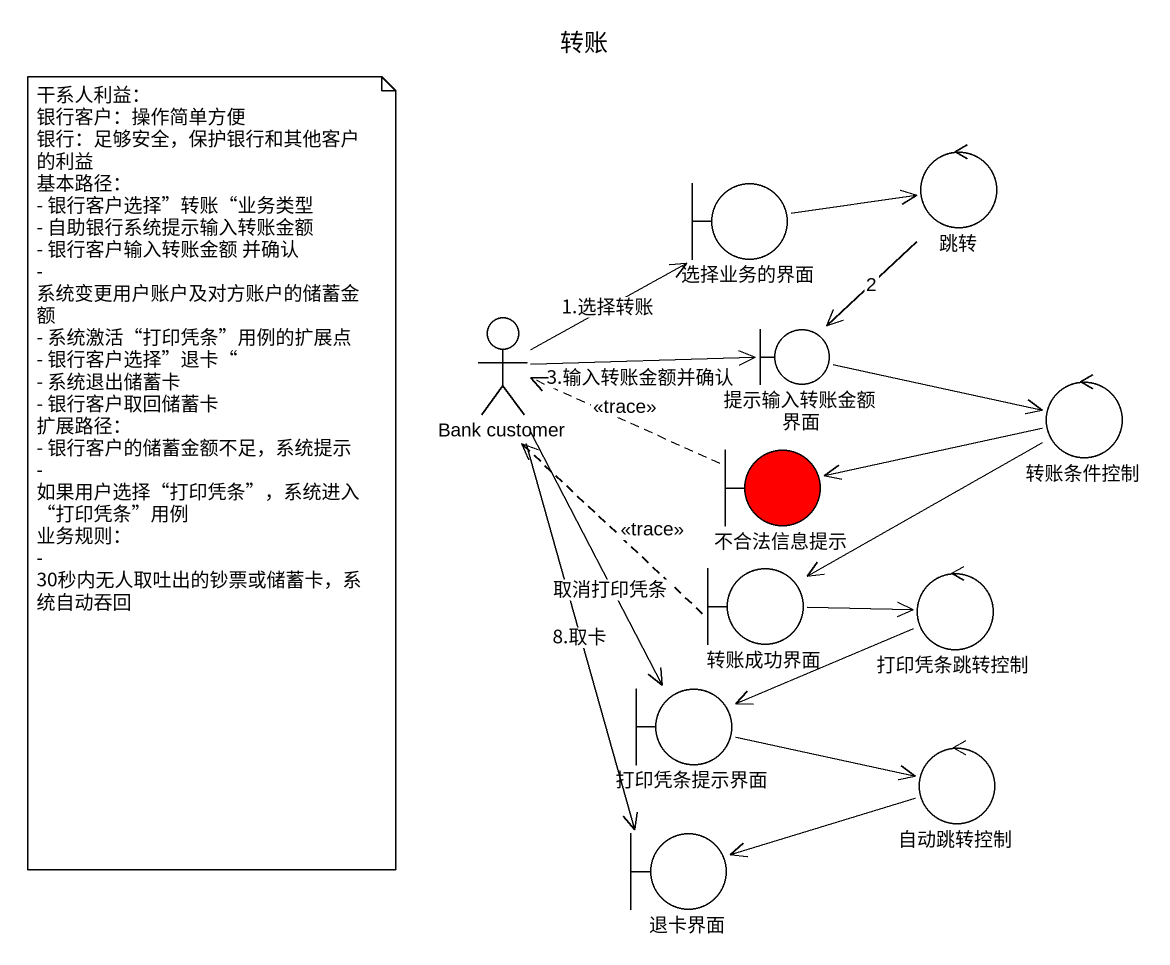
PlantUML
@startuml
title 转账
boundary 选择业务的界面
control 跳转
actor "Bank customer" as Bank_customer
boundary 提示输入转账金额界面
boundary 不合法信息提示 #FF0000
control 转账条件控制
boundary 转账成功界面
control 打印凭条跳转控制
boundary 打印凭条提示界面
control 自动跳转控制
boundary 退卡界面
选择业务的界面 -right-> 跳转
跳转 --> 提示输入转账金额界面 : 2
Bank_customer -up-> 选择业务的界面 : 1.选择转账
Bank_customer -right-> 提示输入转账金额界面 : 3.输入转账金额并确认
Bank_customer --> 打印凭条提示界面 : 取消打印凭条
Bank_customer --> 退卡界面 : 8.取卡
提示输入转账金额界面 -right-> 转账条件控制
不合法信息提示 .left.> Bank_customer : <<trace>>
转账条件控制 -left-> 不合法信息提示
转账条件控制 -left-> 转账成功界面
转账成功界面 .up.> Bank_customer : <<trace>>
转账成功界面 -right-> 打印凭条跳转控制
打印凭条跳转控制 -left-> 打印凭条提示界面
打印凭条提示界面 -right-> 自动跳转控制
自动跳转控制 -left-> 退卡界面
note as N1
  干系人利益：
  银行客户：操作简单方便
  银行：足够安全，保护银行和其他客户的利益
  基本路径：
  - 银行客户选择”转账“业务类型
  - 自助银行系统提示输入转账金额
  - 银行客户输入转账金额 并确认
  - 系统变更用户账户及对方账户的储蓄金额
  - 系统激活“打印凭条”用例的扩展点
  - 银行客户选择”退卡“
  - 系统退出储蓄卡
  - 银行客户取回储蓄卡
  扩展路径：
  - 银行客户的储蓄金额不足，系统提示
  - 如果用户选择“打印凭条”，系统进入“打印凭条”用例
  业务规则：
  - 30秒内无人取吐出的钞票或储蓄卡，系统自动吞回
end note
@enduml
